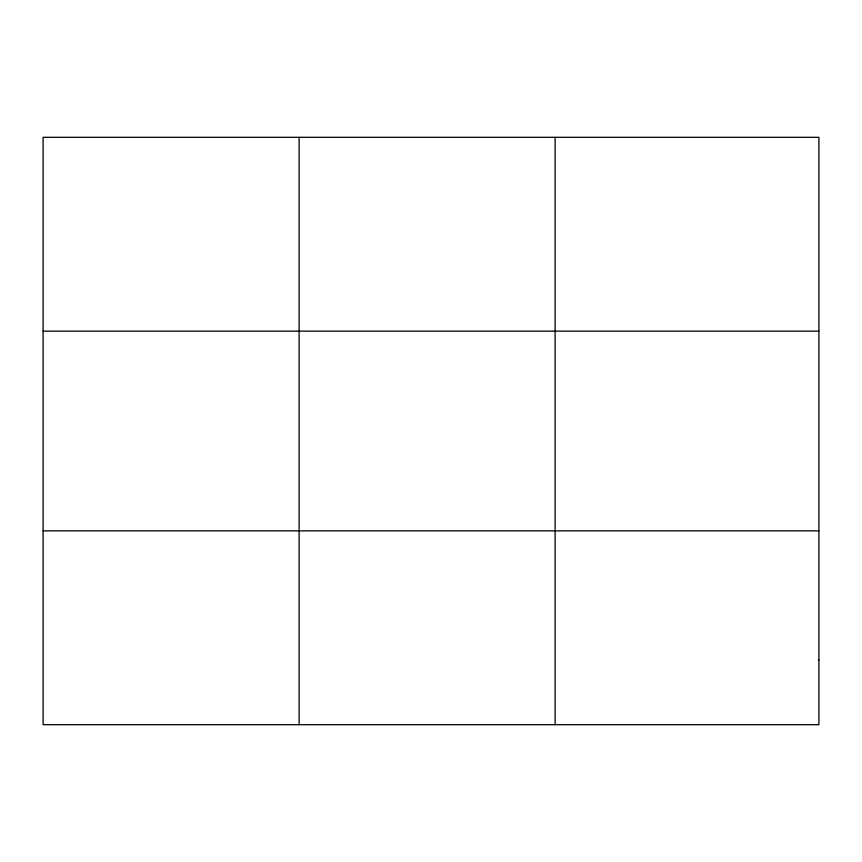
<?xml version="1.0" encoding="UTF-8"?>
<svg xmlns="http://www.w3.org/2000/svg" width="862" height="862" viewBox="0 0 862 862"><rect width="100%" height="100%" fill="white"/><g stroke="black" fill="none" stroke-linecap="round" stroke-linejoin="round"><path stroke-width="1.29" d="M299.114 724.683L299.114 137.317M555.128 724.683L555.128 137.317M43.1 331.148L818.9 331.148M43.1 530.852L818.9 530.852M818.9 660.077L818.9 724.683L43.1 724.683L43.1 137.317L818.9 137.317L818.9 660.077"/></g></svg>
